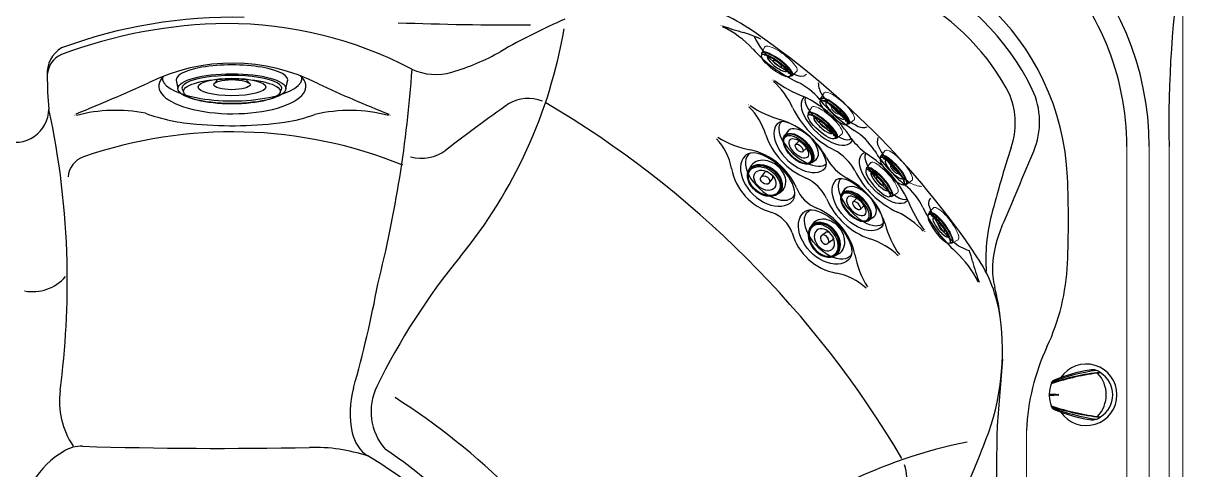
# Model space of a CAD drawing. Extents: x 831 to 911, y 781 to 934.
# Drawn here: x 859.5 to 911.3, y 861 to 881 of the extents above; entities that cross this region are included whole.
import ezdxf

# ---------------------------------------------------------------- set-up
doc = ezdxf.new("R2010")
doc.units = 0
doc.header["$MEASUREMENT"] = 0
doc.layers.add('1', color=4, linetype='Continuous')

# ---------------------------------------------------------------- blocks, each defined once
blk = doc.blocks.new('2014AV')
at = {"layer": '1', "color": 4, "linetype": 'Continuous'}
for p, q in [((-1.575, 0.526), (-1.575, 0.501)), ((0.59, 1.004), (0.59, 0.984)), ((-1.575, -0.526), (-1.575, -0.501)), ((0.59, -1.004), (0.59, -0.984))]:
    blk.add_line(p, q, dxfattribs=at)
at = {"layer": '1', "color": 3, "linetype": 'Continuous'}
for centre, radius, start, end in [((1.812, -8.247), 9.441, 98.3836, 110.9675), ((1.863, -9.907), 10.984, 96.6541, 108.31), ((1.993, -10.4), 11.47, 96.9096, 108.1923), ((-0.553, 0), 1.42, 316.9149, 43.0851), ((1.993, 10.4), 11.47, 251.8075, 263.0906), ((1.863, 9.907), 10.984, 251.69, 263.3459), ((1.812, 8.247), 9.441, 249.0325, 261.6164)]:
    blk.add_arc(centre, radius, start, end, dxfattribs=at)
at = {"layer": '1', "color": 4, "linetype": 'Continuous'}
for centre, radius, start, end in [((1.395, -6.282), 7.499, 99.8076, 112.3308), ((-0.026, 0), 1.375, 213.7428, 146.1868), ((0.245, 0.369), 0.749, 74.9364, 99.8197), ((-0.057, 0.071), 1.135, 55.2054, 64.0447), ((-1.092, 0.334), 0.53, 153.9073, 159.3255), ((-1.341, 0.387), 0.29, 113.0683, 141.3707), ((0, 0), 1.161, 301.8524, 58.1476), ((-0.289, 0), 1.391, 159.0842, 178.2857), ((-0.289, 0), 1.391, 181.7148, 200.9164), ((-1.092, -0.334), 0.53, 200.6745, 206.0927), ((-1.341, -0.387), 0.29, 218.6293, 246.9317), ((1.395, 6.282), 7.499, 247.6692, 260.1924), ((-0.057, -0.071), 1.135, 295.9553, 304.7946), ((0.245, -0.369), 0.749, 260.1803, 285.0636)]:
    blk.add_arc(centre, radius, start, end, dxfattribs=at)
at = {"layer": '1', "color": 2, "linetype": 'Continuous'}
for centre, radius, start, end in [((-1.716, 0), 0.0554, 311.3619, 48.6386), ((15.926, 321.236), 321.68, 266.86338, 266.93396), ((-1.28, 0), 0.0163, 273.066, 86.934), ((16.137, -325.179), 325.628, 93.06604, 93.13577)]:
    blk.add_arc(centre, radius, start, end, dxfattribs=at)
blk = doc.blocks.new('2014DJ4')
at = {"layer": '1', "color": 4, "linetype": 'Continuous'}
for p, q in [((-2.41, 1.063), (-2.495, 0.685)), ((2.495, 0.685), (2.41, 1.063))]:
    blk.add_line(p, q, dxfattribs=at)
at = {"layer": '1', "color": 3, "linetype": 'Continuous', "lineweight": 15}
for p, q in [((-2.145, 1.253), (-2.21, 1.111)), ((2.218, 1.094), (2.145, 1.253))]:
    blk.add_line(p, q, dxfattribs=at)
at = {"layer": '1', "color": 4, "linetype": 'Continuous'}
for centre, radius, start, end in [((-1.008, 0.486), 0.397, 21.9, 51.6356), ((1.023, 0.474), 0.416, 129.0073, 157.3358)]:
    blk.add_arc(centre, radius, start, end, dxfattribs=at)
for centre, major_axis, ratio in [((0, 1.063), (-2.41, 0), 0.275784), ((0, 0.886), (-0.812, 0), 0.276352)]:
    blk.add_ellipse(centre, major_axis=major_axis, ratio=ratio, dxfattribs=at)
at = {"layer": '1', "color": 3, "linetype": 'Continuous'}
for centre, major_axis, ratio in [((0, 1.185), (-2.162, 0), 0.260629), ((0, 0.989), (1.51, 0), 0.258819)]:
    blk.add_ellipse(centre, major_axis=major_axis, ratio=ratio, dxfattribs=at)
blk.add_ellipse((0, 1.04), major_axis=(-2.228, -0.001), ratio=0.252987, start_param=6.154394, end_param=9.560892, dxfattribs=at)
at = {"layer": '1', "color": 4, "linetype": 'Continuous'}
blk.add_ellipse((0, 0.685), major_axis=(-2.495, 0), ratio=0.274041, start_param=6.159415, end_param=9.548548, dxfattribs=at)
blk = doc.blocks.new('2014M1')
at = {"layer": '1', "color": 4, "linetype": 'Continuous', "lineweight": 15}
for p, q in [((-0.901, -0.243), (-0.857, -0.521)), ((-0.231, -0.44), (-0.23, -0.505)), ((0.23, -0.505), (0.231, -0.44)), ((0.857, -0.521), (0.901, -0.243))]:
    blk.add_line(p, q, dxfattribs=at)
at = {"layer": '1', "color": 3, "linetype": 'Continuous'}
for centre, radius, start, end in [((-0.374, -1.133), 0.665, 101.3021, 119.1849), ((0, -3.007), 2.577, 77.9081, 101.3021), ((0.435, -0.977), 0.5, 58.1847, 77.9081)]:
    blk.add_arc(centre, radius, start, end, dxfattribs=at)
at = {"layer": '1', "color": 4, "linetype": 'Continuous', "lineweight": 15}
for centre, major_axis, ratio, start_param, end_param in [((0, -0.243), (-0.901, 0), 0.269705, 3.055928, 6.36885), ((-0.002, -0.523), (-0.859, -0.005), 0.272006, 2.75067, 6.690134)]:
    blk.add_ellipse(centre, major_axis=major_axis, ratio=ratio, start_param=start_param, end_param=end_param, dxfattribs=at)
at = {"layer": '1', "color": 3, "linetype": 'Continuous'}
for centre, major_axis, ratio, start_param, end_param in [((0, -0.538), (-0.826, 0), 0.255142, 2.85021, 6.573343), ((0, -0.512), (-0.548, 0.001), 0.27151, 6.136025, 9.578986)]:
    blk.add_ellipse(centre, major_axis=major_axis, ratio=ratio, start_param=start_param, end_param=end_param, dxfattribs=at)
blk.add_ellipse((0, -0.612), major_axis=(-0.793, -0.001), ratio=0.271001, dxfattribs=at)
at = {"layer": '1', "color": 4, "linetype": 'Continuous', "lineweight": 15}
blk.add_ellipse((0, -0.509), major_axis=(-0.23, 0), ratio=0.275384, dxfattribs=at)
blk = doc.blocks.new('2014M2')
at = {"layer": '1', "color": 4, "linetype": 'Continuous'}
for p, q in [((-0.892, -0.69), (-0.849, -0.942)), ((-0.234, -0.614), (-0.231, -0.838)), ((0.229, -0.838), (0.232, -0.614)), ((0.851, -0.915), (0.898, -0.692))]:
    blk.add_line(p, q, dxfattribs=at)
for centre, major_axis, ratio, start_param, end_param in [((0.003, -0.681), (-0.895, -0.027), 0.760284, 3.086273, 6.256497), ((-0.001, -0.614), (-0.233, 0), 0.71492, 5.29752, 6.300832), ((-0.001, -0.614), (-0.233, 0), 0.71492, 3.123946, 4.129945), ((0.003, -0.681), (-0.895, -0.027), 0.760284, 6.522055, 6.545884), ((0.003, -0.681), (-0.895, -0.027), 0.760284, 2.803741, 2.836302)]:
    blk.add_ellipse(centre, major_axis=major_axis, ratio=ratio, start_param=start_param, end_param=end_param, dxfattribs=at)
for centre, major_axis, ratio in [((-0.001, -0.86), (-0.856, 0), 0.72989), ((-0.001, -0.838), (-0.23, 0), 0.713433)]:
    blk.add_ellipse(centre, major_axis=major_axis, ratio=ratio, dxfattribs=at)
at = {"layer": '1', "color": 3, "linetype": 'Continuous'}
for centre, major_axis, ratio in [((0.001, -0.867), (-0.816, 0), 0.715587), ((-0.002, -0.9), (-0.793, 0), 0.691217), ((-0.001, -0.851), (-0.547, 0), 0.706094)]:
    blk.add_ellipse(centre, major_axis=major_axis, ratio=ratio, dxfattribs=at)
blk = doc.blocks.new('2014MJ7')
at = {"layer": '1', "color": 4}
for p, q in [((-0.898, -0.492), (-0.854, -0.739)), ((-0.232, -0.458), (-0.23, -0.696)), ((0.23, -0.696), (0.232, -0.458)), ((0.854, -0.739), (0.898, -0.492))]:
    blk.add_line(p, q, dxfattribs=at)
blk.add_ellipse((0, -0.492), major_axis=(-0.898, 0), ratio=0.547446, start_param=2.947545, end_param=6.477233, dxfattribs=at)
at = {"layer": '1', "color": 3}
blk.add_ellipse((0, -0.724), major_axis=(-0.816, 0.005), ratio=0.50035, start_param=2.865459, end_param=6.570635, dxfattribs=at)
at = {"layer": '1', "color": 4}
for centre, major_axis, ratio in [((-0.001, -0.734), (-0.855, 0.005), 0.541267), ((0.001, -0.691), (-0.229, 0.005), 0.480627)]:
    blk.add_ellipse(centre, major_axis=major_axis, ratio=ratio, dxfattribs=at)
at = {"layer": '1', "color": 3}
for centre, major_axis, ratio in [((0, -0.778), (-0.793, 0.005), 0.493016), ((0.001, -0.711), (-0.547, 0.006), 0.510461)]:
    blk.add_ellipse(centre, major_axis=major_axis, ratio=ratio, dxfattribs=at)
blk = doc.blocks.new('19-II HL')
at = {"layer": '1', "color": 3, "linetype": 'Continuous', "lineweight": 15}
for p, q in [((59.025, 83.617), (59.049, 83.626)), ((28.948, 81.395), (28.946, 81.361)), ((40.337, 81.265), (40.329, 81.321)), ((61.351, 81.179), (61.375, 81.181)), ((63.442, 80.307), (63.442, 80.306)), ((60.271, 80.067), (60.269, 80.067)), ((30.179, 79.604), (30.196, 79.629)), ((44.241, 79.63), (44.262, 79.603)), ((77.158, 78.205), (77.158, 46.353)), ((78.158, 46.353), (78.158, 78.205)), ((79.044, 14.5), (79.044, 78.205)), ((68.132, 74.398), (68.133, 74.422)), ((65.015, 73.387), (65.004, 73.376)), ((71.499, 70.588), (71.5, 70.589)), ((72.677, 54.443), (72.677, 65.521)), ((70.863, 65.114), (70.867, 65.114))]:
    blk.add_line(p, q, dxfattribs=at)
at = {"layer": '1', "color": 4, "linetype": 'Continuous', "lineweight": 0}
blk.add_lwpolyline([(79.658, 86.973), (79.658, 5.732, -0.202913), (73.926, 0), (5.732, 0, -0.202913), (0, 5.732), (0, 86.973, -0.202913), (5.732, 92.705), (73.926, 92.705, -0.202913)], format="xyb", close=True, dxfattribs=at)
at = {"layer": '1', "color": 3}
for centre, radius, start, end in [((65.158, 78.205), 13, 0.0001, 89.9999), ((65.158, 78.205), 12, 359.9997, 90.0003), ((63.301, 76.345), 11.218, 2.5193, 92.1702), ((129.687, 79.197), 50.652, 171.2578, 181.1218), ((62.741, 75.785), 11.347, 26.0342, 64.5137), ((64.25, 56.211), 30.259, 113.7418, 119.8236), ((56.479, 77.934), 6.728, 56.0198, 69.3791), ((37.204, 62.038), 21.669, 90.6799, 110.5901), ((36.966, 65.94), 17.765, 62.2754, 90.0618), ((30.418, 87.164), 21.923, 320.7197, 350.3006), ((57.239, 79.633), 4.351, 42.4795, 64.6825), ((63.598, 95.811), 13.004, 249.794, 254.0858), ((39.099, 52.146), 37.826, 33.9794, 56.0198), ((58.707, 78.656), 4.835, 64.1377, 74.0858), ((63.526, 84.53), 3.317, 205.3095, 253.357), ((44.198, 91.191), 10.061, 286.2229, 299.8236), ((65.26, 86.977), 6.523, 222.4795, 244.4288), ((30.023, 81.336), 1.08, 114.0326, 175.2532), ((37.215, 73.464), 8.471, 63.0062, 116.2265), ((42.458, 81.278), 13.51, 179.5009, 185.9304), ((-9.335, 85.423), 54.7, 345.8613, 356.0583), ((46.299, 83.969), 2.539, 245.1, 286.2229), ((-3.851, 163.22), 90.237, 292.19691, 294.43155), ((65.709, 133.726), 58.192, 244.93859, 248.30748), ((58.883, 78.395), 3.696, 25.0511, 47.4328), ((65.055, 86.241), 6.25, 234.4389, 248.0413), ((61.193, 78.479), 2.898, 39.1104, 64.4288), ((64.516, 81.115), 1.138, 183.031, 211.7034), ((50.421, 78.652), 1.71, 67.9761, 120.6125), ((60.615, 75.906), 5.003, 32.1016, 65.1314), ((68.439, 84.37), 6.441, 219.1104, 237.5669), ((67.184, 83.056), 4.435, 214.9215, 242.8629), ((69.852, 79.312), 3.41, 337.4938, 25.2405), ((27.512, 79.906), 1.508, 249.7848, 359.0738), ((-6.822, 72.169), 36.663, 1.4159, 12.1447), ((31.996, 72.945), 6.881, 78.8093, 104.6636), ((42.446, 73.035), 6.787, 75.1344, 103.197), ((103.665, 4.124), 93.297, 125.45186, 127.59406), ((58.076, 77.823), 3.093, 17.1384, 44.4927), ((62.785, 83.534), 4.262, 234.9211, 255.3998), ((65.887, 81.669), 4.035, 205.0511, 243.6447), ((36.253, 87.844), 8.657, 250.2787, 265.7716), ((37.187, 96.803), 17.662, 264.8927, 277.6675), ((38.606, 85.82), 6.588, 278.1759, 290.3404), ((60.579, 75.984), 3.607, 28.4095, 71.7149), ((64.155, 79.832), 3.311, 199.3481, 246.6512), ((63.414, 76.461), 2.929, 32.4338, 57.5669), ((65.396, 79.638), 0.578, 246.0811, 286.8813), ((56.927, 76.76), 2.619, 10.3643, 43.453), ((60.998, 81.86), 3.855, 236.9411, 260.1765), ((67.599, 80.648), 3.448, 217.1778, 232.8447), ((66.608, 78.444), 0.594, 163.7018, 203.3523), ((70.017, 80.238), 4.445, 207.1702, 235.0492), ((30.906, 76.774), 1.031, 109.1326, 175.4903), ((45.646, 79.54), 1.855, 255.0975, 306.4406), ((59.702, 75.173), 2.959, 23.7891, 77.5463), ((65.716, 78.764), 2.234, 208.4237, 241.575), ((62.986, 76.033), 2.304, 28.7734, 61.2253), ((62.855, 73.659), 5.008, 24.9085, 57.8835), ((71.322, 81.486), 6.44, 212.4338, 230.8931), ((-140.324, 166.396), 230.913, 336.59103, 337.49376), ((61.973, 77.682), 2.511, 190.3643, 254.5665), ((62.095, 75.142), 1.811, 24.3934, 65.6054), ((62.942, 73.632), 3.599, 18.2076, 61.6161), ((68.622, 78.934), 4.035, 206.3539, 244.9496), ((30.73, 74.912), 43.821, 357.4794, 2.5193), ((63.894, 76.941), 1.592, 201.1588, 248.8401), ((65.433, 74.241), 2.897, 25.5614, 50.8931), ((66.785, 77.203), 3.311, 203.351, 250.6488), ((73.217, 78.115), 6.275, 201.9612, 215.556), ((68.615, 75.676), 0.315, 134.2652, 189.7447), ((71.827, 76.757), 3.7, 197.8477, 228.8911), ((60.791, 73.838), 1.514, 19.8502, 70.1489), ((62.126, 72.75), 2.958, 12.4511, 66.2129), ((65.348, 71.93), 3.696, 42.5668, 64.9496), ((73.92, 78.301), 6.511, 205.5614, 227.5511), ((70.451, 75.818), 4.225, 194.5496, 215.2427), ((76.444, 72.552), 5.297, 156.591, 176.3255), ((64.635, 75.02), 2.511, 195.4327, 259.6361), ((64.776, 71.123), 3.092, 45.5068, 72.862), ((70.731, 75.476), 2.014, 228.4418, 252.3144), ((68.782, 72.904), 1.488, 6.835, 26.0402), ((-7.053, 72.163), 36.894, 352.4386, 1.4159), ((70.642, 54.264), 30.043, 140.7197, 153.8802), ((68.813, 74.045), 3.855, 189.824, 213.0588), ((66.6, 70.299), 4.334, 25.2553, 47.5511), ((83.364, 76.827), 13.63, 195.9537, 200.0526), ((65.147, 69.703), 6.413, 8.0044, 33.9794), ((63.712, 69.974), 2.619, 46.5467, 79.6361), ((74.127, 72.701), 2.975, 176.3255, 195.2134), ((64.682, 73.418), 9.836, 334.9499, 357.4794), ((28.296, 73.642), 1.918, 259.1498, 319.5636), ((-5.05, 81.055), 49.581, 344.0351, 349.5487), ((63.586, 69.834), 7.949, 5.4446, 15.2134), ((60.636, 69.068), 10.969, 338.867, 8.0044), ((82.504, 65.088), 9.837, 154.9499, 177.4792), ((316.724, 47.004), 246.07, 174.93975, 175.6359), ((46.847, 66.31), 4.371, 165.3152, 191.7448), ((45.961, 66.366), 2.554, 153.8802, 221.2087), ((33.088, 66.834), 3.6, 172.4386, 213.9794), ((27.816, 40.864), 30.988, 32.6444, 57.4721), ((44.204, 65.761), 1.672, 191.7448, 235.7426), ((30.474, 63.289), 1.526, 88.2424, 120.6741), ((36.582, 262.336), 197.615, 268.2424, 271.18168), ((40.821, 56.846), 7.919, 72.0374, 91.1817), ((74.779, 42.038), 23.453, 101.7063, 130.1948), ((4.586, 90.733), 71.061, 335.40748, 338.86699), ((31.738, 61.158), 4.003, 120.6741, 176.6855), ((30.983, 43.918), 23.863, 31.2, 59.0294), ((27.573, 40.62), 29.157, 34.458, 55.6161), ((64.967, 63.317), 2.365, 322.9463, 16.5648)]:
    blk.add_arc(centre, radius, start, end, dxfattribs=at)
at = {"layer": '1', "color": 2}
for centre, radius, start, end in [((62.798, 75.862), 10.252, 26.8217, 61.4077), ((37.236, 61.942), 22.046, 88.6945, 110.3128), ((49.765, 225.04), 141.392, 267.91288, 270.31065), ((30.262, 81.488), 1.317, 121.0303, 184.0376), ((68.869, 79.275), 3.309, 340.5426, 21.499), ((28.354, 41.401), 45.001, 30.5353, 59.4646), ((37.198, 58.635), 20.231, 67.8632, 109.1326), ((128.883, 60.022), 59.719, 162.30585, 165.32233), ((78.883, 73.176), 8.019, 165.716, 183.9939), ((244.742, 61.872), 173.417, 178.72571, 183.49874)]:
    blk.add_arc(centre, radius, start, end, dxfattribs=at)
at = {"layer": '1', "color": 3, "linetype": 'Continuous', "lineweight": 15}
for centre, radius, start, end in [((62.632, 81.651), 0.304, 259.292, 316.8114), ((68.071, 77.573), 1.148, 238.4323, 266.8706)]:
    blk.add_arc(centre, radius, start, end, dxfattribs=at)
at = {"layer": '1', "color": 3}
for centre, major_axis, ratio, start_param, end_param in [((37.212, 80.906), (-3.284, 0.005), 0.374897, 5.905326, 9.818976), ((37.207, 81.27), (-3.12, 0), 0.327008, 6.216324, 9.498336), ((63.778, 79.398), (-1.055, 1.003), 0.494814, 6.226856, 9.597601), ((63.837, 79.484), (-1.015, 0.92), 0.311758, 0.019508, 3.141879), ((62.619, 78.238), (-1.057, 1.007), 0.601759, 0.005016, 3.155484), ((62.722, 78.371), (-1.02, 0.921), 0.483599, 6.225518, 9.424778), ((62.619, 78.238), (-1.057, 1.007), 0.379838, 3.163599, 6.291131), ((61.166, 76.783), (-1.054, 1.01), 0.686205, 6.283185, 9.424778), ((61.25, 76.896), (-1.003, 0.94), 0.548774, 6.125332, 9.619647), ((61.166, 76.783), (-1.054, 1.01), 0.498558, 3.084586, 6.336047)]:
    blk.add_ellipse(centre, major_axis=major_axis, ratio=ratio, start_param=start_param, end_param=end_param, dxfattribs=at)
at = {"layer": '1', "color": 3, "extrusion": (0, 0, -1)}
for centre, major_axis, ratio, start_param, end_param in [((66.351, 76.825), (1.003, -1.055), 0.494814, 6.226856, 9.597601), ((66.437, 76.884), (0.92, -1.015), 0.311758, 0.019508, 3.141879), ((65.191, 75.666), (1.007, -1.057), 0.601759, 0.005016, 3.155484), ((65.191, 75.666), (1.007, -1.057), 0.379838, 3.163599, 6.291131), ((65.324, 75.769), (0.921, -1.02), 0.483599, 6.225518, 9.424778), ((63.736, 74.213), (1.01, -1.054), 0.686205, 6.283185, 9.424778), ((63.849, 74.297), (0.94, -1.003), 0.548774, 6.125332, 9.619647), ((63.736, 74.213), (1.01, -1.054), 0.498558, 3.084586, 6.336047)]:
    blk.add_ellipse(centre, major_axis=major_axis, ratio=ratio, start_param=start_param, end_param=end_param, dxfattribs=at)
at = {"layer": '1', "color": 1, "linetype": 'Continuous'}
for name, p, rotation in [('2014M1', (61.855, 82.317), 322.8116727798154), ('2014DJ4', (37.191, 81.861), 180), ('2014M1', (64.473, 80.191), 318.2457165892931), ('2014M1', (63.932, 79.553), 318.2457165892931), ('2014M2', (61.517, 77.375), 322.3419970542346)]:
    blk.add_blockref(name, p, dxfattribs=dict(at, rotation=rotation))
at = {"layer": '1', "color": 1, "rotation": 315}
blk.add_blockref('2014MJ7', (63.011, 78.629), dxfattribs=at)
at = {"layer": '1', "color": 1, "linetype": 'Continuous', "xscale": -1}
for name, p, rotation in [('2014M1', (67.144, 77.521), 311.7544139125194), ('2014M1', (66.505, 76.979), 311.7544139125194), ('2014M1', (69.269, 74.902), 307.1884577219971), ('2014M2', (64.328, 74.564), 307.6581334475778)]:
    blk.add_blockref(name, p, dxfattribs=dict(at, rotation=rotation))
at = {"layer": '1', "color": 1, "xscale": -1, "rotation": 315.0001305018125}
blk.add_blockref('2014MJ7', (65.581, 76.058), dxfattribs=at)
at = {"layer": '1', "color": 1, "linetype": 'Continuous'}
blk.add_blockref('2014AV', (75.37, 67.114), dxfattribs=at)

msp = doc.modelspace()

# ---------------------------------------------------------------- block references
at = {"layer": '1'}
msp.add_blockref('19-II HL', (831.623, 797.23), dxfattribs=at)

doc.saveas('drawing.dxf')
